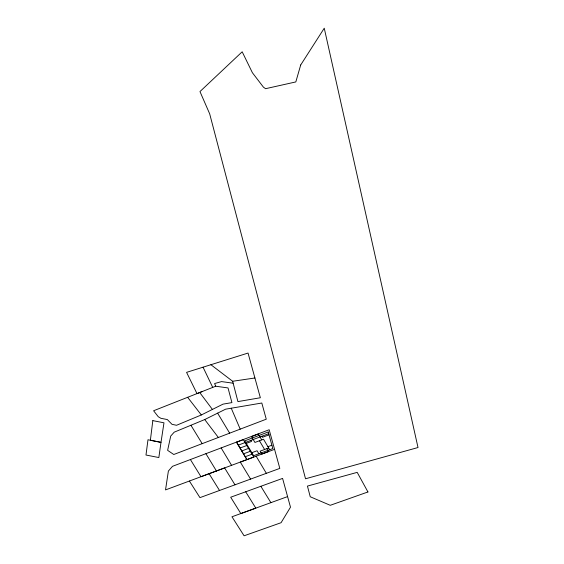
<?xml version="1.0" encoding="UTF-8"?>
<svg xmlns="http://www.w3.org/2000/svg" width="564" height="564" viewBox="0 0 564 564"><rect width="100%" height="100%" fill="white"/><g stroke="black" fill="none" stroke-linecap="round" stroke-linejoin="round"><path stroke-width="0.85" d="M202.229 391.536L153.598 410.754L158.265 416.733L160.888 418.298L167.332 419.56L171.999 424.318L176.525 425.284L201.327 414.963L223.034 404.134L231.924 402.611L228.025 387.933L215.702 386.22L196.984 393.609L186.578 372.36L248.047 353.057L260.356 397.747L237.93 401.589L232.643 381.271L210.915 364.725M204.732 419.553L225.614 409.175L261.809 403.02L266.264 419.193L173.775 454.499L167.628 450.347L170.723 436.071L174.191 432.179L204.732 419.553L218.353 437.481M238.318 445.123L245.065 442.578M245.664 442.366L268.697 433.674M246.285 443.403L251.523 441.429L250.902 440.385M269.021 434.837L262.415 437.326L261.802 436.275M240.067 448.035L246.813 445.497M241.815 450.932L248.548 448.408M243.556 453.823L250.289 451.306M251.84 452.702L257.064 450.749L258.855 453.766M267.921 446.695L271.883 445.215M245.291 456.706L252.016 454.196M268.675 447.985L260.117 451.179L261.837 454.069L268.612 451.552L266.899 448.648M234.984 484.814L224.62 467.923L165.527 489.912L168.382 471.046L172.506 466.315L269.176 429.747L279.814 468.395L199.952 497.638L189.384 481.029M190.399 459.547L200.988 476.707L274.569 449.339M245.7 491.78L255.802 508.143L231.966 516.772L244.085 535.8L281.069 522.708L290.495 507.191L282.585 478.406L230.69 497.222L240.828 513.564L287.591 496.602M232.643 381.271L254.914 377.986M233.115 383.196L221.532 381.588L214.609 383.555L215.702 386.22M187.65 397.303L201.327 414.963M199.719 392.53L212.416 409.429M209.082 473.697L219.523 490.469M260.85 486.295L270.896 502.658M190.921 425.263L202.187 443.649M205.909 453.682L216.428 470.968M250.592 479.097L240.313 462.085L246.87 459.639L236.499 442.106M217.619 413.144L229.661 433.166M221.137 447.922L231.585 465.335M256.141 456.191L266.356 473.323M261.738 439.885L258.277 433.998L251.459 436.571L254.935 442.444L263.522 439.215L269.705 449.727M259.433 440.752L264.601 449.508M203.061 367.192L212.713 387.397M231.254 408.216L240.208 429.141M152.816 420.624L150.376 440.244L160.994 442.359L158.844 457.545L145.984 455.028L147.98 439.758L160.994 442.359L163.983 422.81L152.816 420.624M300.697 64.98L295.818 81.928L265.559 88.696L263.402 87.124L252.404 72.735L242.182 51.789L199.966 91.565L209.667 113.801L305.526 478.78L418.016 447.527L324.251 28.2L300.697 64.98M243.317 439.652L236.556 442.211L247.025 459.575L253.744 457.08L243.317 439.652M268.231 431.975L244.755 440.844L253.638 455.705L272.814 448.57L268.231 431.975M367.947 491.963L330.257 505.302L310.235 496.75L307.443 486.09L357.195 472.364L367.947 491.963"/></g></svg>
